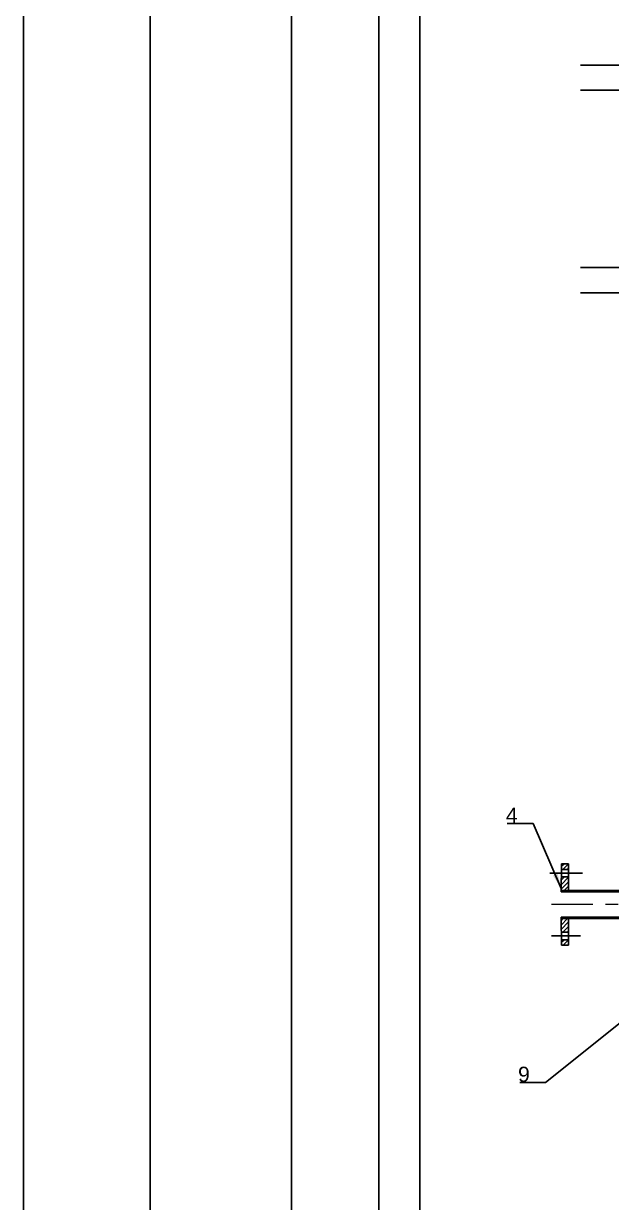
# Model space of a CAD drawing. Header units: inches. Extents: x 102447 to 288095, y 37526 to 105682.
# Drawn here: x 130085 to 131247, y 86632 to 88961 of the extents above; entities that cross this region are included whole.
import ezdxf

# ---------------------------------------------------------------- set-up
doc = ezdxf.new("R2010")
doc.units = ezdxf.units.IN
doc.header["$LTSCALE"] = 200
doc.header["$MEASUREMENT"] = 0
doc.linetypes.add('ACAD_ISO04W100', pattern=[30, 24, -3, 0, -3])
doc.linetypes.add('CENTER2', pattern=[1.125, 0.75, -0.125, 0.125, -0.125])
doc.layers.add('EQUIP', color=3, linetype='Continuous')
doc.layers.add('Layer1', color=5, linetype='ACAD_ISO04W100')
doc.layers.add('KI HIEU', color=40, linetype='Continuous', lineweight=25)
doc.layers.add('tam', color=211, linetype='CENTER2', lineweight=18)
doc.styles.get("Standard").update_dxf_attribs({"font": 'Font - TrueType - Arial.ttf'})
doc.dimstyles.get("Standard").update_dxf_attribs({"dimtxt": 30, "dimasz": 30, "dimexe": 0.18, "dimexo": 0.0625, "dimgap": 1, "dimtad": 1, "dimtoh": 1, "dimdec": 0, "dimzin": 0, "dimdsep": 46, "dimtxsty": 'Standard', "dimcen": 0.09, "dimadec": 0, "dimazin": 0, "dimtfac": 1, "dimtdec": 0, "dimtofl": 0, "dimtmove": 0, "dimatfit": 3, "dimfxl": 1, "dimtolj": 1, "dimtzin": 0, "dimarcsym": 0})
pattern_1 = [(45, (-22867.8104, 1152.9185), (-4.41941738, 4.41941738), [])]

# ---------------------------------------------------------------- blocks, each defined once
blk = doc.blocks.new('*D80')
at = {"layer": 'Defpoints', "color": 0, "transparency": 16777216}
for p in [(130614.5, 90011.5), (131933.4, 90011.5), (131271.5, 82674.2)]:
    blk.add_point(p, dxfattribs=at)
at = {"layer": 'EQUIP', "color": 0, "lineweight": -2, "transparency": 16777216}
for p, q in [((131933.3, 90011.5), (130614.3, 90011.5)), ((130614.5, 82704.2), (130614.5, 89981.5)), ((131271.4, 82674.2), (130614.3, 82674.2))]:
    blk.add_line(p, q, dxfattribs=at)
at = {"layer": 'EQUIP', "color": 0, "transparency": 16777216}
for points in [[(130609.5, 89981.5), (130619.5, 89981.5), (130614.5, 90011.5)], [(130609.5, 82704.2), (130619.5, 82704.2), (130614.5, 82674.2)]]:
    blk.add_solid(points, dxfattribs=at)
at = {"layer": 'EQUIP', "color": 0, "transparency": 16777216, "insert": (130598.2, 86342.8), "char_height": 30, "attachment_point": 5, "rotation": 90}
blk.add_mtext('\\A1;7000', dxfattribs=at)

msp = doc.modelspace()

# ---------------------------------------------------------------- hatches: boundary and pattern name
h = msp.add_hatch()
h.set_pattern_fill('ANSI31', color=3, scale=50)
h.set_pattern_definition(pattern_1)
h.paths.add_polyline_path([(131162.4, 87301), (131148.7, 87301), (131148.7, 87289.8), (131162.4, 87289.8)])
h.paths.add_polyline_path([(131162.4, 87274.9), (131148.7, 87274.9), (131147.5, 87270), (131147.5, 87248.3), (131162.4, 87248.3)])
h.paths.add_polyline_path([(131356.4, 87248.3), (131162.4, 87248.3), (131147.5, 87248.3), (131147.5, 87245.2), (131356.9, 87245.2, 0.005373)])
h.paths.add_polyline_path([(131290, 87195.6), (131147.5, 87195.6), (131147.5, 87192.5), (131290, 87192.5)])
h.paths.add_polyline_path([(131657, 87248.3), (131356.4, 87248.3, -0.005373), (131356.9, 87245.2), (131657, 87245.2)])
h.paths.add_polyline_path([(131654.1, 87195.6), (131356.9, 87195.6, -0.005373), (131356.4, 87192.5), (131649.3, 87192.5, 0.1066)])
h.paths.add_polyline_path([(131356.9, 87195.6), (131339.3, 87195.6), (131339.3, 87192.5), (131343.6, 87192.5), (131356.4, 87192.5, 0.005373)])
h.paths.add_polyline_path([(132032.1, 87248.3), (131664, 87248.3), (131664, 87245.2), (132032.1, 87245.2)])
h.paths.add_polyline_path([(132032.1, 87195.6), (131666.9, 87195.6, 0.1066), (131671.7, 87192.5), (132032.1, 87192.5)])
h.paths.add_polyline_path([(132402, 87248.3), (132039.1, 87248.3), (132039.1, 87245.2), (132402, 87245.2)])
h.paths.add_polyline_path([(132402, 87195.6), (132039.1, 87195.6), (132039.1, 87192.5), (132402, 87192.5)])
h.paths.add_polyline_path([(132498, 87195.6), (132409, 87195.6), (132409, 87192.5), (132498, 87192.5)])
h.paths.add_polyline_path([(132498, 87248.3), (132409, 87248.3), (132409, 87245.2), (132498, 87245.2)])
h.paths.add_polyline_path([(132785.6, 87248.3), (132612, 87248.3), (132612, 87245.2), (132785.6, 87245.2)])
h.paths.add_polyline_path([(132731.9, 87195.6), (132612, 87195.6), (132612, 87192.5), (132731.9, 87192.5)])
h.paths.add_polyline_path([(132785.6, 87195.6), (132781.1, 87195.6), (132781.1, 87192.5), (132785.6, 87192.5)])
h = msp.add_hatch()
h.set_pattern_fill('ANSI31', color=3, scale=50)
h.set_pattern_definition(pattern_1)
h.paths.add_polyline_path([(131162.4, 87192.5), (131147.5, 87192.5), (131147.5, 87170.8), (131148.7, 87165.8), (131162.4, 87165.8)])
h.paths.add_polyline_path([(131162.4, 87150.9), (131148.7, 87150.9), (131148.7, 87139.8), (131162.4, 87139.8)])

# ---------------------------------------------------------------- linework, layer by layer
for p, q in [((130085.2, 82265.5), (130085.2, 90975.5)), ((130335.2, 82415.5), (130335.2, 90825.5)), ((130787.6, 89291), (130787.6, 86278)), ((130868.6, 89296.3), (130868.6, 86278)), ((131649.9, 88878.7), (131186.2, 88878.7)), ((131410.3, 88828.7), (131186.2, 88828.7)), ((131459, 88478.7), (131186.2, 88478.7)), ((131459, 88428.7), (131186.2, 88428.7))]:
    msp.add_line(p, q)
at = {"linetype": 'Continuous'}
for p, q in [((131148.7, 87301), (131162.4, 87301)), ((131148.7, 87301), (131148.7, 87289.8)), ((131162.4, 87301), (131162.4, 87289.8)), ((131148.7, 87289.8), (131162.4, 87289.8)), ((131147.5, 87270), (131148.7, 87274.9)), ((131147.5, 87270), (131147.5, 87248.3)), ((131148.7, 87274.9), (131162.4, 87274.9)), ((131162.4, 87274.9), (131162.4, 87248.3)), ((131147.5, 87245.2), (131657, 87245.2)), ((131268.4, 87248.3), (131162.4, 87248.3)), ((131657, 87248.3), (131162.4, 87248.3)), ((131147.5, 87195.6), (131290, 87195.6)), ((131147.5, 87195.6), (131290, 87195.6)), ((131147.5, 87170.8), (131147.5, 87192.5)), ((131147.5, 87170.8), (131147.5, 87192.5)), ((131147.5, 87192.5), (131290, 87192.5)), ((131162.4, 87139.8), (131162.4, 87192.5)), ((131162.4, 87165.8), (131162.4, 87192.5)), ((131290, 87192.5), (131162.4, 87192.5)), ((131290, 87192.5), (131162.4, 87192.5)), ((131147.5, 87170.8), (131148.7, 87165.8)), ((131147.5, 87170.8), (131148.7, 87165.8)), ((131148.7, 87139.8), (131148.7, 87165.8)), ((131148.7, 87165.8), (131162.4, 87165.8)), ((131148.7, 87165.8), (131162.4, 87165.8)), ((131148.7, 87150.9), (131162.4, 87150.9)), ((131148.7, 87139.8), (131148.7, 87150.9)), ((131148.7, 87150.9), (131162.4, 87150.9)), ((131148.7, 87139.8), (131162.4, 87139.8)), ((131148.7, 87139.8), (131162.4, 87139.8)), ((131162.4, 87139.8), (131162.4, 87150.9))]:
    msp.add_line(p, q, dxfattribs=at)
at = {"color": 0, "linetype": 'Continuous'}
for p, q in [((131148.7, 87289.8), (131148.7, 87274.9)), ((131162.4, 87289.8), (131162.4, 87274.9)), ((131162.4, 87248.3), (131147.5, 87248.3)), ((131147.5, 87245.2), (131147.5, 87248.3)), ((131147.5, 87195.6), (131147.5, 87192.5)), ((131148.7, 87150.9), (131148.7, 87165.8)), ((131162.4, 87150.9), (131162.4, 87165.8))]:
    msp.add_line(p, q, dxfattribs=at)
at = {"layer": 'Layer1'}
for p, q in [((131189.9, 87282.4), (131125.2, 87282.4)), ((131186.1, 87158.4), (131128.4, 87158.4))]:
    msp.add_line(p, q, dxfattribs=at)
at = {"layer": 'tam'}
msp.add_line((132785.6, 87220.4), (131128.7, 87220.4), dxfattribs=at)

# ---------------------------------------------------------------- texts
at = {"layer": 'KI HIEU', "char_height": 30, "attachment_point": 9}
for s, insert, width in [('\\A1;4', (131061.7, 87381.6), 89.18), ('\\A1;9', (131085.8, 86869.6), 142.942)]:
    msp.add_mtext(s, dxfattribs=dict(at, insert=insert, width=width))

# ---------------------------------------------------------------- dimensions: what is measured, and where the dimension line sits
at = {"layer": 'EQUIP'}
dim = msp.add_linear_dim(base=(130614.5, 90011.5), p1=(131271.5, 82674.2), p2=(131933.4, 90011.5), angle=90, text='7000', dimstyle='Standard', dxfattribs=at)
dim.commit()
dim.dimension.update_dxf_attribs({"geometry": '*D80', "text_midpoint": (130598.2, 86342.8)})

# ---------------------------------------------------------------- leaders
at = {"layer": 'KI HIEU', "annotation_type": 0, "has_hookline": 1, "hookline_direction": 1}
for points, text_width in [([(131148, 87251.8), (131092.7, 87380.6), (131062.7, 87380.6)], 20.8), ([(131511.2, 87185), (131116.8, 86868.6), (131086.8, 86868.6)], 19.7)]:
    msp.add_leader(points, dimstyle='Standard', override={"dimgap": 1, "dimtad": 1}, dxfattribs=dict(at, text_width=text_width))

doc.saveas('drawing.dxf')
